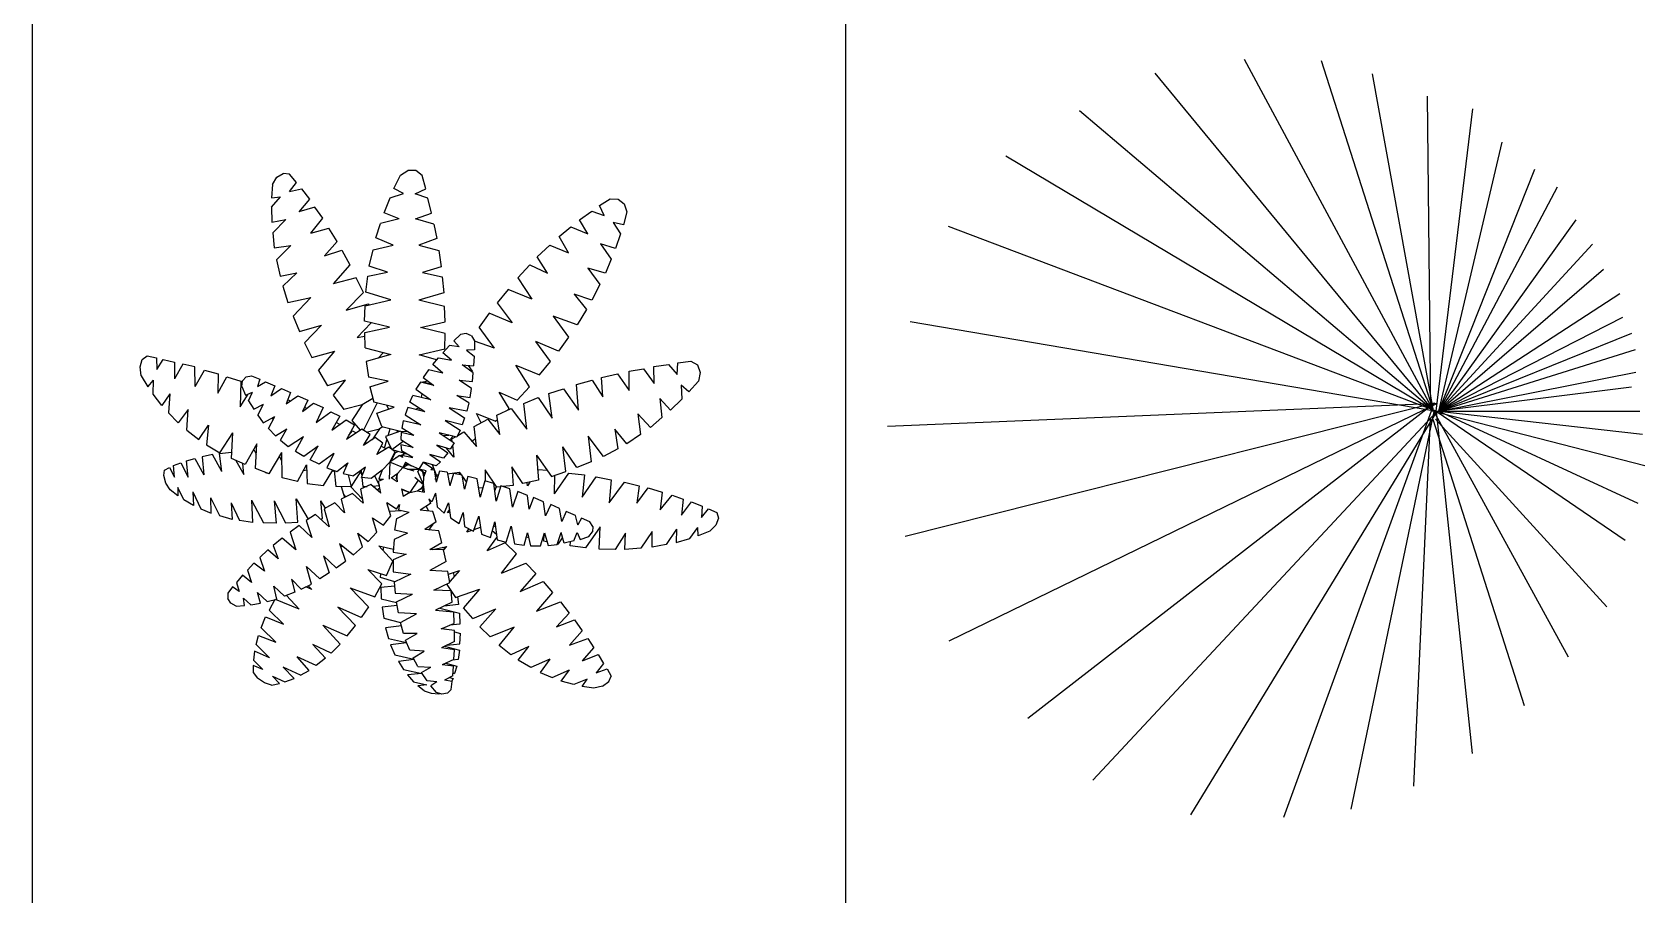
# Model space of a CAD drawing. Header units: inches. Extents: x 7658 to 73799, y 48 to 40262.
# Drawn here: x 28153 to 32200, y 14691 to 16856 of the extents above; entities that cross this region are included whole.
import ezdxf

# ---------------------------------------------------------------- set-up
doc = ezdxf.new("R2010")
doc.units = ezdxf.units.IN
doc.layers.add('www.cad-blocks.net', color=7, linetype='Continuous')

# ---------------------------------------------------------------- blocks, each defined once
blk = doc.blocks.new('A$C516926BB')
for p, q in [((16.7665, 38.5194), (16.7665, 0)), ((18.8071, 38.5194), (18.8071, 0))]:
    blk.add_line(p, q)
blk = doc.blocks.new('A$C6B3F14EE')
for p, q in [((0.3319, 1.2791), (0.3427, 1.2976)), ((0.3427, 1.2976), (0.3587, 1.3073)), ((0.3752, 1.3054), (0.3587, 1.3073)), ((0.3927, 1.2847), (0.3752, 1.3054)), ((0.6371, 1.2696), (0.6531, 1.3025)), ((0.6531, 1.3025), (0.6715, 1.3147)), ((0.692, 1.3144), (0.6715, 1.3147)), ((0.7077, 1.3017), (0.692, 1.3144)), ((0.7169, 1.2689), (0.7077, 1.3017)), ((0.3319, 1.2791), (0.3294, 1.2464)), ((0.3753, 1.2621), (0.3927, 1.2847)), ((0.3753, 1.2621), (0.4048, 1.2686)), ((0.4048, 1.2686), (0.4249, 1.2426)), ((0.6274, 1.2458), (0.6613, 1.2566)), ((0.6613, 1.2566), (0.6371, 1.2696)), ((0.6902, 1.2563), (0.7169, 1.2689)), ((0.7223, 1.2449), (0.6902, 1.2563)), ((0.3294, 1.2464), (0.3525, 1.2481)), ((0.3294, 1.2226), (0.3525, 1.2481)), ((0.3294, 1.2226), (0.3304, 1.1851)), ((0.4249, 1.2426), (0.398, 1.211)), ((0.4387, 1.2222), (0.398, 1.211)), ((0.4584, 1.1946), (0.4387, 1.2222)), ((0.6125, 1.2087), (0.6274, 1.2458)), ((0.7316, 1.2077), (0.7223, 1.2449)), ((1.1525, 1.2264), (1.1797, 1.2437)), ((1.1649, 1.2015), (1.1525, 1.2264)), ((1.1797, 1.2437), (1.1996, 1.2427)), ((1.1996, 1.2427), (1.215, 1.2306)), ((1.215, 1.2306), (1.2213, 1.2107)), ((0.3304, 1.1851), (0.3654, 1.1912)), ((0.3329, 1.1578), (0.3654, 1.1912)), ((0.4284, 1.1574), (0.4584, 1.1946)), ((0.5917, 1.1455), (0.6036, 1.1815)), ((0.6503, 1.1937), (0.6036, 1.1815)), ((0.6503, 1.1937), (0.6125, 1.2087)), ((0.6915, 1.1933), (0.7316, 1.2077)), ((0.7369, 1.1802), (0.6915, 1.1933)), ((0.7028, 1.1968), (0.7028, 1.1971)), ((0.7369, 1.1802), (0.745, 1.144)), ((1.1026, 1.1904), (1.1334, 1.2127)), ((1.1237, 1.1553), (1.1026, 1.1904)), ((1.1334, 1.2127), (1.1649, 1.2015)), ((1.213, 1.1784), (1.1869, 1.1841)), ((1.1869, 1.1841), (1.2055, 1.1554)), ((1.2213, 1.2107), (1.213, 1.1784)), ((0.3329, 1.1578), (0.3367, 1.1207)), ((0.4284, 1.1574), (0.4735, 1.1702)), ((0.4944, 1.1363), (0.463, 1.1002)), ((0.4944, 1.1363), (0.4735, 1.1702)), ((0.6354, 1.1275), (0.5917, 1.1455)), ((0.745, 1.144), (0.6994, 1.1269)), ((1.0517, 1.1492), (1.0812, 1.173)), ((1.075, 1.1079), (1.0517, 1.1492)), ((1.0812, 1.173), (1.1237, 1.1553)), ((1.2055, 1.1554), (1.1932, 1.1188)), ((0.3367, 1.1207), (0.3779, 1.1267)), ((0.3425, 1.0905), (0.3779, 1.1267)), ((0.463, 1.1002), (0.5065, 1.1144)), ((0.5065, 1.1144), (0.5265, 1.0779)), ((0.5752, 1.0746), (0.5845, 1.1152)), ((0.5845, 1.1152), (0.6354, 1.1275)), ((0.6994, 1.1269), (0.7494, 1.1136)), ((0.7494, 1.1136), (0.7559, 1.0729)), ((0.9965, 1.0977), (1.0284, 1.1274)), ((1.0224, 1.0573), (0.9965, 1.0977)), ((1.0284, 1.1274), (1.075, 1.1079)), ((1.1932, 1.1188), (1.1552, 1.1305)), ((1.1552, 1.1305), (1.1826, 1.0924)), ((0.3425, 1.0905), (0.3512, 1.049)), ((0.3512, 1.049), (0.3933, 1.0578)), ((0.3583, 1.0241), (0.3933, 1.0578)), ((0.5265, 1.0779), (0.4843, 1.03)), ((0.5717, 1.0495), (0.6212, 1.0594)), ((0.6212, 1.0594), (0.5752, 1.0746)), ((0.7559, 1.0729), (0.7091, 1.0586)), ((0.7091, 1.0586), (0.7583, 1.0477)), ((0.9781, 1.0782), (0.9478, 1.0455)), ((0.9781, 1.0782), (1.0224, 1.0573)), ((1.1681, 1.0569), (1.1235, 1.0695)), ((1.1235, 1.0695), (1.1538, 1.0281)), ((1.1826, 1.0924), (1.1681, 1.0569)), ((0.3583, 1.0241), (0.371, 0.9833)), ((0.5422, 1.0455), (0.4843, 1.03)), ((0.5603, 1.0084), (0.5422, 1.0455)), ((0.5664, 1.009), (0.5717, 1.0495)), ((0.7583, 1.0477), (0.7625, 1.0072)), ((0.9235, 1.0162), (0.8963, 0.9826)), ((0.9832, 0.9916), (0.9235, 1.0162)), ((0.9478, 1.0455), (0.9832, 0.9916)), ((1.1538, 1.0281), (1.1339, 0.9889)), ((0.371, 0.9833), (0.4281, 0.9958)), ((0.384, 0.9492), (0.4281, 0.9958)), ((0.5174, 0.9643), (0.5603, 1.0084)), ((0.5174, 0.9643), (0.573, 0.98)), ((0.5634, 0.9364), (0.5647, 0.9747)), ((0.5647, 0.9747), (0.6289, 0.99)), ((0.6289, 0.99), (0.5664, 1.009)), ((0.573, 0.98), (0.5742, 0.9769)), ((0.7625, 1.0072), (0.6996, 0.9894)), ((0.7638, 0.9729), (0.6996, 0.9894)), ((0.7655, 0.9346), (0.7638, 0.9729)), ((0.8963, 0.9826), (0.9334, 0.9321)), ((1.1339, 0.9889), (1.0893, 1.0043)), ((1.0893, 1.0043), (1.1202, 0.9656)), ((0.384, 0.9492), (0.3998, 0.9108)), ((0.5449, 0.895), (0.5802, 0.9322)), ((0.6255, 0.9214), (0.5634, 0.9364)), ((0.7036, 0.9206), (0.7655, 0.9346)), ((0.8764, 0.9566), (0.8511, 0.9214)), ((0.9334, 0.9321), (0.8764, 0.9566)), ((1.097, 0.9275), (1.0369, 0.9489)), ((1.0369, 0.9489), (1.075, 0.8961)), ((1.1202, 0.9656), (1.097, 0.9275)), ((0.3998, 0.9108), (0.4554, 0.9265)), ((0.4554, 0.9265), (0.4126, 0.8823)), ((0.5449, 0.895), (0.5641, 0.8987)), ((0.5637, 0.9076), (0.6255, 0.9214)), ((0.5652, 0.8691), (0.5637, 0.9076)), ((0.7656, 0.9055), (0.7036, 0.9206)), ((0.7645, 0.8672), (0.7656, 0.9055)), ((0.7873, 0.8867), (0.8037, 0.9027)), ((0.8182, 0.9052), (0.8037, 0.9027)), ((0.8314, 0.8997), (0.8182, 0.9052)), ((0.8314, 0.8997), (0.8393, 0.8873)), ((0.8892, 0.8686), (0.8511, 0.9214)), ((1.075, 0.8961), (1.0497, 0.8609)), ((0.4126, 0.8823), (0.4307, 0.8453)), ((0.4307, 0.8453), (0.4887, 0.8607)), ((0.4476, 0.8123), (0.4887, 0.8607)), ((0.5652, 0.8691), (0.6296, 0.8529)), ((0.6296, 0.8529), (0.5674, 0.8353)), ((0.5972, 0.8435), (0.6111, 0.8574)), ((0.7004, 0.8521), (0.7645, 0.8672)), ((0.7442, 0.839), (0.7004, 0.8521)), ((0.7597, 0.8573), (0.7764, 0.875)), ((0.7816, 0.8381), (0.7597, 0.8573)), ((0.8005, 0.8719), (0.7764, 0.875)), ((0.8005, 0.8719), (0.7873, 0.8867)), ((0.839, 0.8643), (0.8194, 0.8638)), ((0.8194, 0.8638), (0.8383, 0.8483)), ((0.8393, 0.8873), (0.839, 0.8643)), ((0.8892, 0.8686), (0.8393, 0.8858)), ((1.0497, 0.8609), (0.9928, 0.8853)), ((1.03, 0.8348), (0.9928, 0.8853)), ((0.0054, 0.84), (0.0176, 0.8494)), ((0.0176, 0.8494), (0.0407, 0.8447)), ((0.0407, 0.8447), (0.0416, 0.815)), ((0.0416, 0.815), (0.0582, 0.8401)), ((0.0582, 0.8401), (0.0864, 0.8337)), ((0.0864, 0.8337), (0.0859, 0.7914)), ((0.1074, 0.8282), (0.0859, 0.7914)), ((0.1369, 0.8215), (0.1074, 0.8282)), ((0.1378, 0.7728), (0.1369, 0.8215)), ((0.1378, 0.7728), (0.1614, 0.8138)), ((0.1614, 0.8138), (0.1959, 0.8043)), ((0.4476, 0.8123), (0.4702, 0.7744)), ((0.5674, 0.8353), (0.5731, 0.7959)), ((0.7239, 0.8139), (0.7102, 0.7952)), ((0.7595, 0.8062), (0.7239, 0.8139)), ((0.7344, 0.828), (0.7487, 0.8444)), ((0.7595, 0.8062), (0.7344, 0.828)), ((0.7487, 0.8444), (0.7816, 0.8381)), ((0.8084, 0.8265), (0.8371, 0.8239)), ((0.8357, 0.807), (0.8084, 0.8265)), ((0.8107, 0.8263), (0.8101, 0.8251)), ((0.8345, 0.8113), (0.8238, 0.8248)), ((0.8256, 0.814), (0.8345, 0.8113)), ((0.8319, 0.8145), (0.8306, 0.8124)), ((0.8383, 0.8483), (0.8371, 0.8239)), ((0.9776, 0.7715), (0.9429, 0.826)), ((0.9429, 0.826), (1.0026, 0.8013)), ((1.0026, 0.8013), (1.03, 0.8348)), ((1.2272, 0.7623), (1.2274, 0.811)), ((1.2274, 0.811), (1.2632, 0.8171)), ((1.2632, 0.8171), (1.2903, 0.7798)), ((1.2896, 0.8224), (1.3264, 0.828)), ((1.2903, 0.7798), (1.2896, 0.8224)), ((1.3264, 0.828), (1.3476, 0.8026)), ((1.3476, 0.8026), (1.3496, 0.8322)), ((1.3496, 0.8322), (1.3818, 0.8364)), ((1.3818, 0.8364), (1.3986, 0.8266)), ((1.3986, 0.8266), (1.4055, 0.8079)), ((0.0027, 0.7993), (0.0193, 0.7717)), ((0.0193, 0.7717), (0.0337, 0.7887)), ((0.0324, 0.7532), (0.0337, 0.7887)), ((0.1959, 0.8043), (0.1952, 0.7558)), ((0.1952, 0.7558), (0.2173, 0.797)), ((0.2173, 0.797), (0.2527, 0.7854)), ((0.2527, 0.7854), (0.2515, 0.7211)), ((0.2551, 0.7721), (0.2569, 0.7863)), ((0.2551, 0.7721), (0.2645, 0.7509)), ((0.2569, 0.7863), (0.266, 0.7965)), ((0.266, 0.7965), (0.2795, 0.7991)), ((0.2795, 0.7991), (0.3003, 0.7907)), ((0.3003, 0.7907), (0.2947, 0.7722)), ((0.2947, 0.7722), (0.3149, 0.7838)), ((0.3149, 0.7838), (0.3384, 0.7743)), ((0.3384, 0.7743), (0.3282, 0.7486)), ((0.5143, 0.788), (0.4702, 0.7744)), ((0.5143, 0.788), (0.4846, 0.751)), ((0.6226, 0.7854), (0.5731, 0.7959)), ((0.5769, 0.7717), (0.6226, 0.7854)), ((0.5769, 0.7717), (0.5866, 0.7331)), ((0.7033, 0.7837), (0.6923, 0.7655)), ((0.7375, 0.7748), (0.7033, 0.7837)), ((0.7066, 0.7826), (0.7107, 0.7845)), ((0.7102, 0.7952), (0.7375, 0.7748)), ((0.7107, 0.7845), (0.7103, 0.7816)), ((0.7107, 0.7845), (0.7218, 0.7865)), ((0.7107, 0.7845), (0.7343, 0.7771)), ((0.8313, 0.7676), (0.801, 0.788)), ((0.801, 0.788), (0.8341, 0.785)), ((0.8341, 0.785), (0.8357, 0.807)), ((0.946, 0.7379), (0.9776, 0.7715)), ((1.0951, 0.7774), (1.1342, 0.7883)), ((1.0998, 0.713), (1.0951, 0.7774)), ((1.1342, 0.7883), (1.161, 0.7465)), ((1.1583, 0.7951), (1.1981, 0.8041)), ((1.161, 0.7465), (1.1583, 0.7951)), ((1.1981, 0.8041), (1.2272, 0.7623)), ((1.3773, 0.7587), (1.3576, 0.7759)), ((1.3576, 0.7759), (1.3594, 0.7407)), ((1.401, 0.7861), (1.3773, 0.7587)), ((1.4055, 0.8079), (1.401, 0.7861)), ((0.0541, 0.7248), (0.0324, 0.7532)), ((0.0747, 0.7538), (0.0541, 0.7248)), ((0.0747, 0.7538), (0.0715, 0.7061)), ((0.2515, 0.7211), (0.2708, 0.7532)), ((0.2645, 0.7509), (0.2818, 0.7578)), ((0.2724, 0.7367), (0.2818, 0.7578)), ((0.2724, 0.7367), (0.2851, 0.7151)), ((0.3282, 0.7486), (0.3551, 0.767)), ((0.3551, 0.767), (0.3778, 0.7575)), ((0.3778, 0.7575), (0.3667, 0.7286)), ((0.3667, 0.7286), (0.396, 0.7491)), ((0.3774, 0.7358), (0.3707, 0.7389)), ((0.396, 0.7491), (0.4209, 0.7383)), ((0.4209, 0.7383), (0.4077, 0.7098)), ((0.4077, 0.7098), (0.4355, 0.7307)), ((0.4355, 0.7307), (0.4594, 0.7195)), ((0.4846, 0.751), (0.511, 0.7144)), ((0.5842, 0.7424), (0.5575, 0.7264)), ((0.561, 0.6622), (0.5952, 0.7309)), ((0.6378, 0.7208), (0.5866, 0.7331)), ((0.6768, 0.7327), (0.6846, 0.7497)), ((0.7144, 0.7085), (0.6768, 0.7327)), ((0.7293, 0.7388), (0.6846, 0.7497)), ((0.6923, 0.7655), (0.7293, 0.7388)), ((0.7066, 0.7551), (0.705, 0.7445)), ((0.8248, 0.7311), (0.7946, 0.7502)), ((0.7946, 0.7502), (0.828, 0.7446)), ((0.8248, 0.7311), (0.8198, 0.7105)), ((0.828, 0.7446), (0.8313, 0.7676)), ((0.9263, 0.7171), (0.9013, 0.7583)), ((0.9013, 0.7583), (0.946, 0.7379)), ((0.9631, 0.7301), (0.9987, 0.7446)), ((0.9704, 0.6655), (0.9631, 0.7301)), ((0.9987, 0.7446), (1.0339, 0.6927)), ((1.0259, 0.7548), (1.0624, 0.7667)), ((1.0339, 0.6927), (1.0259, 0.7548)), ((1.0624, 0.7667), (1.0998, 0.713)), ((1.331, 0.7126), (1.3046, 0.7419)), ((1.3046, 0.7419), (1.3095, 0.6943)), ((1.3594, 0.7407), (1.331, 0.7126)), ((0.0954, 0.6812), (0.0715, 0.7061)), ((0.1204, 0.7144), (0.0954, 0.6812)), ((0.1169, 0.6628), (0.1204, 0.7144)), ((0.2851, 0.7151), (0.3097, 0.7281)), ((0.2953, 0.7006), (0.3097, 0.7281)), ((0.2953, 0.7006), (0.3092, 0.6814)), ((0.3092, 0.6814), (0.3381, 0.6969)), ((0.3222, 0.667), (0.3381, 0.6969)), ((0.3346, 0.69), (0.3298, 0.6922)), ((0.4183, 0.7176), (0.4128, 0.7205)), ((0.4594, 0.7195), (0.4416, 0.6822)), ((0.4416, 0.6822), (0.479, 0.7091)), ((0.479, 0.7091), (0.5011, 0.6978)), ((0.5011, 0.6978), (0.4815, 0.6624)), ((0.4815, 0.6624), (0.5173, 0.6889)), ((0.5575, 0.7264), (0.511, 0.7144)), ((0.5173, 0.6889), (0.5381, 0.6764)), ((0.5575, 0.7264), (0.5311, 0.6874)), ((0.5943, 0.7051), (0.6378, 0.7208)), ((0.6065, 0.6717), (0.5943, 0.7051)), ((0.6195, 0.7249), (0.6231, 0.7154)), ((0.6716, 0.7193), (0.6655, 0.7014)), ((0.6655, 0.7014), (0.7045, 0.6762)), ((0.7144, 0.7085), (0.6716, 0.7193)), ((0.6987, 0.7184), (0.6907, 0.7144)), ((0.7007, 0.7118), (0.7012, 0.7168)), ((0.8198, 0.7105), (0.7754, 0.719)), ((0.7754, 0.719), (0.8144, 0.6938)), ((0.8144, 0.6938), (0.8083, 0.6759)), ((0.8382, 0.672), (0.8729, 0.6904)), ((0.8559, 0.6812), (0.8445, 0.7043)), ((0.8445, 0.7043), (0.8918, 0.6854)), ((0.8729, 0.6904), (0.9029, 0.6519)), ((0.8918, 0.6854), (0.8969, 0.6898)), ((0.8952, 0.7006), (0.9315, 0.7175)), ((0.9029, 0.6519), (0.8952, 0.7006)), ((0.9219, 0.7129), (0.9263, 0.7171)), ((0.9315, 0.7175), (0.9704, 0.6655)), ((1.2806, 0.6699), (1.2495, 0.7037)), ((1.2495, 0.7037), (1.2554, 0.6522)), ((1.3095, 0.6943), (1.2806, 0.6699)), ((0.1169, 0.6628), (0.1471, 0.639)), ((0.1471, 0.639), (0.1713, 0.6754)), ((0.1713, 0.6754), (0.1667, 0.6262)), ((0.1997, 0.6062), (0.2323, 0.6562)), ((0.2292, 0.5918), (0.2323, 0.6562)), ((0.3222, 0.667), (0.3401, 0.6483)), ((0.3401, 0.6483), (0.3684, 0.666)), ((0.352, 0.6379), (0.3684, 0.666)), ((0.444, 0.6869), (0.4437, 0.6836)), ((0.5013, 0.677), (0.4922, 0.6817)), ((0.5381, 0.6764), (0.5181, 0.6394)), ((0.5565, 0.6654), (0.5181, 0.6394)), ((0.5242, 0.6505), (0.5329, 0.6615)), ((0.5311, 0.6874), (0.5523, 0.6624)), ((0.5329, 0.6615), (0.5426, 0.6559)), ((0.5771, 0.6518), (0.5565, 0.6654)), ((0.5608, 0.6243), (0.5771, 0.6518)), ((0.5674, 0.658), (0.6008, 0.6659)), ((0.6008, 0.6659), (0.5826, 0.6388)), ((0.6092, 0.6709), (0.6008, 0.6659)), ((0.6065, 0.6717), (0.6534, 0.66)), ((0.6534, 0.66), (0.6157, 0.6472)), ((0.6227, 0.6495), (0.6278, 0.6663)), ((0.6442, 0.6623), (0.6463, 0.6575)), ((0.6534, 0.66), (0.6697, 0.6597)), ((0.655, 0.6567), (0.6541, 0.639)), ((0.6873, 0.6495), (0.655, 0.6567)), ((0.6605, 0.686), (0.6568, 0.6675)), ((0.6873, 0.6495), (0.6568, 0.6675)), ((0.7045, 0.6762), (0.6605, 0.686)), ((0.6835, 0.6517), (0.6821, 0.6506)), ((0.697, 0.6809), (0.6966, 0.6778)), ((0.7952, 0.6455), (0.7505, 0.6564)), ((0.7505, 0.6564), (0.7882, 0.6309)), ((0.7604, 0.6495), (0.7744, 0.6503)), ((0.7653, 0.6868), (0.8031, 0.6625)), ((0.8083, 0.6759), (0.7653, 0.6868)), ((0.7856, 0.6477), (0.7769, 0.6382)), ((0.8031, 0.6625), (0.7952, 0.6455)), ((0.7971, 0.6492), (0.8124, 0.6586)), ((0.8124, 0.6586), (0.844, 0.6218)), ((0.844, 0.6218), (0.8382, 0.672)), ((1.1632, 0.5971), (1.1244, 0.6479)), ((1.1244, 0.6479), (1.1319, 0.5832)), ((1.2212, 0.6286), (1.1917, 0.6656)), ((1.1917, 0.6656), (1.1991, 0.6161)), ((1.2554, 0.6522), (1.2212, 0.6286)), ((0.1667, 0.6262), (0.1997, 0.6062)), ((0.1994, 0.6039), (0.229, 0.6079)), ((0.229, 0.6079), (0.23, 0.6062)), ((0.2931, 0.6282), (0.2633, 0.5768)), ((0.2868, 0.6114), (0.2833, 0.611)), ((0.2917, 0.6021), (0.2868, 0.6114)), ((0.2894, 0.5662), (0.2931, 0.6282)), ((0.352, 0.6379), (0.3718, 0.6219)), ((0.3718, 0.6219), (0.4099, 0.6469)), ((0.3901, 0.6101), (0.4099, 0.6469)), ((0.3901, 0.6101), (0.4107, 0.5974)), ((0.4107, 0.5974), (0.4465, 0.6238)), ((0.427, 0.5884), (0.4465, 0.6238)), ((0.4461, 0.6231), (0.4463, 0.6233)), ((0.59, 0.644), (0.5608, 0.6243)), ((0.566, 0.6328), (0.566, 0.6276)), ((0.6094, 0.63), (0.59, 0.644)), ((0.594, 0.6018), (0.6094, 0.63)), ((0.6239, 0.6205), (0.594, 0.6018)), ((0.6168, 0.6158), (0.6053, 0.6223)), ((0.6132, 0.6176), (0.6195, 0.6388)), ((0.6157, 0.6472), (0.6306, 0.6152)), ((0.6399, 0.608), (0.6239, 0.6205)), ((0.6263, 0.5825), (0.6399, 0.608)), ((0.6315, 0.6144), (0.6603, 0.6349)), ((0.6651, 0.604), (0.6322, 0.6138)), ((0.6405, 0.6058), (0.6467, 0.6094)), ((0.6851, 0.6197), (0.6539, 0.6264)), ((0.6539, 0.6264), (0.6557, 0.611)), ((0.6541, 0.639), (0.6851, 0.6197)), ((0.6842, 0.5939), (0.6557, 0.611)), ((0.7785, 0.6152), (0.7447, 0.6248)), ((0.7447, 0.6248), (0.7726, 0.6058)), ((0.7518, 0.6227), (0.7497, 0.6213)), ((0.7875, 0.5954), (0.7693, 0.6177)), ((0.7882, 0.6309), (0.7785, 0.6152)), ((0.7827, 0.6408), (0.7919, 0.6463)), ((0.7835, 0.6339), (0.7827, 0.6408)), ((0.7844, 0.6248), (0.7875, 0.5954)), ((0.7916, 0.6461), (0.7918, 0.6461)), ((0.8327, 0.6347), (0.8328, 0.6349)), ((0.8328, 0.6349), (0.8417, 0.6418)), ((1.0962, 0.5687), (1.0609, 0.6208)), ((1.0688, 0.5587), (1.0609, 0.6208)), ((1.1991, 0.6161), (1.1632, 0.5971)), ((0.0608, 0.5624), (0.0735, 0.5695)), ((0.0735, 0.5695), (0.0866, 0.5449)), ((0.0841, 0.5737), (0.1021, 0.5811)), ((0.0866, 0.5449), (0.0841, 0.5737)), ((0.1021, 0.5811), (0.1209, 0.5446)), ((0.1165, 0.5855), (0.1369, 0.592)), ((0.1209, 0.5446), (0.1165, 0.5855)), ((0.1369, 0.592), (0.1602, 0.5508)), ((0.182, 0.6017), (0.1556, 0.596)), ((0.1556, 0.596), (0.1602, 0.5508)), ((0.2048, 0.5594), (0.182, 0.6017)), ((0.2048, 0.5594), (0.1994, 0.6039)), ((0.2633, 0.5768), (0.2292, 0.5918)), ((0.2405, 0.5866), (0.2599, 0.5513)), ((0.2599, 0.5513), (0.2578, 0.5789)), ((0.3242, 0.5533), (0.3557, 0.6064)), ((0.3557, 0.586), (0.3502, 0.5969)), ((0.3561, 0.5432), (0.3557, 0.6064)), ((0.3947, 0.5339), (0.4178, 0.5758)), ((0.4178, 0.5758), (0.4194, 0.529)), ((0.449, 0.5772), (0.427, 0.5884)), ((0.4865, 0.6043), (0.449, 0.5772)), ((0.4865, 0.6043), (0.4689, 0.5679)), ((0.4689, 0.5679), (0.4936, 0.559)), ((0.4936, 0.559), (0.5216, 0.5808)), ((0.5216, 0.5808), (0.5092, 0.5541)), ((0.5173, 0.571), (0.5159, 0.576)), ((0.5654, 0.5701), (0.5356, 0.548)), ((0.5552, 0.5441), (0.5654, 0.5701)), ((0.6263, 0.5825), (0.6078, 0.562)), ((0.6263, 0.5825), (0.6254, 0.5401)), ((0.652, 0.5993), (0.6263, 0.5825)), ((0.6595, 0.5689), (0.6263, 0.5825)), ((0.628, 0.5854), (0.628, 0.5835)), ((0.6299, 0.5847), (0.6405, 0.6058)), ((0.6405, 0.6058), (0.6387, 0.6055)), ((0.6469, 0.5958), (0.6411, 0.5934)), ((0.6411, 0.5934), (0.6417, 0.5925)), ((0.6444, 0.5942), (0.6489, 0.599)), ((0.6466, 0.5545), (0.6595, 0.5689)), ((0.6489, 0.599), (0.6503, 0.598)), ((0.6589, 0.5939), (0.652, 0.5993)), ((0.653, 0.5985), (0.6651, 0.604)), ((0.6572, 0.6003), (0.6589, 0.5939)), ((0.6572, 0.6003), (0.6842, 0.5939)), ((0.6659, 0.5826), (0.6595, 0.5689)), ((0.6595, 0.5689), (0.6742, 0.5775)), ((0.6595, 0.5689), (0.6868, 0.5608)), ((0.6618, 0.5702), (0.6602, 0.5704)), ((0.6618, 0.6023), (0.6619, 0.6047)), ((0.6652, 0.5737), (0.662, 0.5701)), ((0.6814, 0.5731), (0.6637, 0.5772)), ((0.6637, 0.5772), (0.6658, 0.5725)), ((0.6651, 0.604), (0.6674, 0.6038)), ((0.6659, 0.5826), (0.6814, 0.5731)), ((0.6677, 0.5761), (0.6708, 0.5795)), ((0.7001, 0.5651), (0.6814, 0.5731)), ((0.7001, 0.5651), (0.7109, 0.5825)), ((0.7426, 0.5736), (0.7109, 0.5825)), ((0.7109, 0.5825), (0.7346, 0.5669)), ((0.7616, 0.5926), (0.7268, 0.6018)), ((0.7268, 0.6018), (0.7536, 0.5835)), ((0.7346, 0.5669), (0.7295, 0.5634)), ((0.7315, 0.6003), (0.7318, 0.5983)), ((0.7328, 0.5762), (0.7427, 0.5504)), ((0.7536, 0.5835), (0.7426, 0.5736)), ((0.7726, 0.6058), (0.7616, 0.5926)), ((0.7854, 0.5978), (0.7871, 0.599)), ((0.9602, 0.5287), (0.9333, 0.5709)), ((0.9333, 0.5709), (0.9359, 0.5241)), ((0.9334, 0.568), (0.9351, 0.5681)), ((0.9951, 0.6004), (1.0323, 0.5468)), ((0.9951, 0.6004), (0.9995, 0.537)), ((1.1319, 0.5832), (1.0962, 0.5687)), ((0.0593, 0.5487), (0.0608, 0.5624)), ((0.0648, 0.5301), (0.0593, 0.5487)), ((0.0755, 0.5132), (0.0648, 0.5301)), ((0.3242, 0.5533), (0.2894, 0.5662)), ((0.3154, 0.5563), (0.3151, 0.5565)), ((0.3151, 0.5565), (0.3154, 0.556)), ((0.3154, 0.556), (0.3154, 0.5563)), ((0.3154, 0.556), (0.3172, 0.5557)), ((0.3947, 0.5339), (0.3561, 0.5432)), ((0.4183, 0.5626), (0.4099, 0.5611)), ((0.4194, 0.529), (0.4603, 0.5241)), ((0.4603, 0.5241), (0.4839, 0.5624)), ((0.4871, 0.5595), (0.4822, 0.5599)), ((0.4869, 0.5612), (0.4915, 0.5211)), ((0.5092, 0.5541), (0.5356, 0.548)), ((0.5222, 0.5508), (0.5299, 0.5209)), ((0.5299, 0.5209), (0.5546, 0.5599)), ((0.552, 0.5557), (0.5553, 0.5555)), ((0.5546, 0.5599), (0.5555, 0.5625)), ((0.5546, 0.5599), (0.5562, 0.5464)), ((0.5802, 0.5415), (0.5552, 0.5441)), ((0.5565, 0.5438), (0.5592, 0.5211)), ((0.6078, 0.562), (0.5802, 0.5415)), ((0.6004, 0.5238), (0.589, 0.5479)), ((0.5985, 0.535), (0.6105, 0.5399)), ((0.604, 0.5047), (0.5985, 0.535)), ((0.6078, 0.562), (0.5988, 0.5401)), ((0.5988, 0.5401), (0.6105, 0.5399)), ((0.6304, 0.5434), (0.6466, 0.5545)), ((0.6451, 0.5327), (0.6304, 0.5434)), ((0.6424, 0.5403), (0.6466, 0.5545)), ((0.6424, 0.5403), (0.6445, 0.5405)), ((0.6436, 0.5523), (0.6451, 0.5327)), ((0.6714, 0.5653), (0.7001, 0.5651)), ((0.6978, 0.5376), (0.677, 0.5065)), ((0.6893, 0.5447), (0.7111, 0.5265)), ((0.7001, 0.5651), (0.6968, 0.5591)), ((0.7111, 0.5265), (0.6968, 0.5591)), ((0.7177, 0.5604), (0.7001, 0.5651)), ((0.7001, 0.5651), (0.7156, 0.5547)), ((0.7111, 0.5265), (0.7043, 0.5136)), ((0.7123, 0.5459), (0.7088, 0.5628)), ((0.7155, 0.5545), (0.711, 0.5525)), ((0.7111, 0.5265), (0.7123, 0.5459)), ((0.7141, 0.507), (0.7111, 0.5265)), ((0.712, 0.5473), (0.7129, 0.5474)), ((0.7123, 0.5459), (0.7177, 0.5604)), ((0.7156, 0.5547), (0.7155, 0.5545)), ((0.7376, 0.5626), (0.7295, 0.5634)), ((0.7376, 0.5626), (0.7428, 0.5322)), ((0.7427, 0.5504), (0.7394, 0.5521)), ((0.7398, 0.5501), (0.7427, 0.5504)), ((0.7415, 0.539), (0.7427, 0.5504)), ((0.7424, 0.5345), (0.743, 0.5342)), ((0.7427, 0.5504), (0.7486, 0.5511)), ((0.7427, 0.5504), (0.7467, 0.545)), ((0.7512, 0.56), (0.7428, 0.5322)), ((0.7703, 0.5573), (0.7512, 0.56)), ((0.7703, 0.5573), (0.7772, 0.5229)), ((0.771, 0.5535), (0.8019, 0.5575)), ((0.7862, 0.5538), (0.7772, 0.5229)), ((0.8086, 0.5498), (0.7862, 0.5538)), ((0.807, 0.5499), (0.8019, 0.5575)), ((0.8019, 0.5507), (0.8019, 0.5575)), ((0.8143, 0.515), (0.8086, 0.5498)), ((0.819, 0.5327), (0.8091, 0.547)), ((0.8224, 0.5461), (0.8143, 0.515)), ((0.8456, 0.5407), (0.8224, 0.5461)), ((0.8532, 0.4948), (0.8456, 0.5407)), ((0.8654, 0.5352), (0.8532, 0.4948)), ((0.8881, 0.5289), (0.8654, 0.5352)), ((0.866, 0.563), (0.8659, 0.535)), ((0.8955, 0.5201), (0.866, 0.563)), ((0.8938, 0.4845), (0.8881, 0.5289)), ((0.9995, 0.537), (0.9602, 0.5287)), ((0.9718, 0.5234), (0.9717, 0.5309)), ((0.9777, 0.5321), (0.9718, 0.5234)), ((0.9978, 0.5626), (0.9983, 0.5636)), ((1.022, 0.5613), (0.9983, 0.5636)), ((1.0323, 0.5468), (1.0688, 0.5587)), ((1.0397, 0.5029), (1.0763, 0.5551)), ((1.0397, 0.5029), (1.0409, 0.5495)), ((1.0763, 0.5551), (1.1152, 0.5504)), ((1.1152, 0.5504), (1.1097, 0.4948)), ((1.1097, 0.4948), (1.1443, 0.5457)), ((1.1443, 0.5457), (1.1823, 0.5383)), ((1.1823, 0.5383), (1.1775, 0.4808)), ((1.1775, 0.4808), (1.2153, 0.5319)), ((1.2153, 0.5319), (1.2527, 0.5229)), ((0.095, 0.4977), (0.0755, 0.5132)), ((0.1097, 0.4883), (0.0944, 0.519)), ((0.0944, 0.519), (0.095, 0.4977)), ((0.1343, 0.4739), (0.1097, 0.4883)), ((0.1321, 0.5077), (0.1343, 0.4739)), ((0.1321, 0.5077), (0.1525, 0.4652)), ((0.2, 0.4474), (0.1773, 0.4932)), ((0.1783, 0.4541), (0.1773, 0.4932)), ((0.2792, 0.4874), (0.2818, 0.4311)), ((0.2792, 0.4874), (0.3094, 0.43)), ((0.3918, 0.4903), (0.4218, 0.4392)), ((0.3961, 0.4319), (0.3918, 0.4903)), ((0.5299, 0.5209), (0.4915, 0.5211)), ((0.5327, 0.5038), (0.5049, 0.4896)), ((0.5049, 0.4896), (0.5132, 0.4557)), ((0.5113, 0.5014), (0.5054, 0.5208)), ((0.5159, 0.4951), (0.5113, 0.5014)), ((0.5113, 0.5014), (0.5117, 0.4929)), ((0.5576, 0.4901), (0.5292, 0.5207)), ((0.5594, 0.4799), (0.5327, 0.5038)), ((0.5791, 0.5261), (0.5532, 0.5146)), ((0.5532, 0.5146), (0.5594, 0.4799)), ((0.5592, 0.5211), (0.5695, 0.5217)), ((0.604, 0.5047), (0.5791, 0.5261)), ((0.583, 0.5225), (0.6004, 0.5238)), ((0.6018, 0.5172), (0.5951, 0.512)), ((0.6007, 0.5224), (0.5995, 0.5237)), ((0.6004, 0.5238), (0.6005, 0.5237)), ((0.6558, 0.5158), (0.6732, 0.5076)), ((0.6558, 0.5158), (0.66, 0.4964)), ((0.6561, 0.5141), (0.6579, 0.5148)), ((0.6597, 0.5138), (0.6595, 0.5133)), ((0.6595, 0.5133), (0.677, 0.5065)), ((0.677, 0.5065), (0.66, 0.4964)), ((0.6732, 0.5076), (0.6735, 0.5077)), ((0.677, 0.5065), (0.6965, 0.5105)), ((0.6965, 0.5105), (0.7117, 0.5221)), ((0.6965, 0.5105), (0.7141, 0.507)), ((0.6981, 0.51), (0.6975, 0.5112)), ((0.7043, 0.5136), (0.7028, 0.5152)), ((0.7092, 0.508), (0.7107, 0.5214)), ((0.7322, 0.4826), (0.7247, 0.4908)), ((0.7247, 0.4908), (0.7289, 0.4788)), ((0.7411, 0.5046), (0.7322, 0.4826)), ((0.7411, 0.5046), (0.7453, 0.4703)), ((0.8601, 0.5176), (0.8495, 0.5177)), ((0.8904, 0.5101), (0.8946, 0.5212)), ((0.9053, 0.5234), (0.8938, 0.4845)), ((0.9045, 0.5208), (0.8955, 0.5201)), ((0.9278, 0.5156), (0.9053, 0.5234)), ((0.9359, 0.5241), (0.9106, 0.5213)), ((0.9344, 0.4697), (0.9278, 0.5156)), ((0.9483, 0.5085), (0.9344, 0.4697)), ((0.9726, 0.4992), (0.9483, 0.5085)), ((0.9766, 0.4644), (0.9726, 0.4992)), ((0.9876, 0.4937), (0.9766, 0.4644)), ((1.0123, 0.4832), (0.9876, 0.4937)), ((1.2527, 0.5229), (1.2467, 0.4794)), ((1.2467, 0.4794), (1.2753, 0.5179)), ((1.2753, 0.5179), (1.31, 0.5072)), ((1.31, 0.5072), (1.3052, 0.463)), ((1.3052, 0.463), (1.3349, 0.5)), ((1.3349, 0.5), (1.3632, 0.4899)), ((1.3632, 0.4899), (1.3591, 0.4497)), ((0.1525, 0.4652), (0.1783, 0.4541)), ((0.2308, 0.4387), (0.2, 0.4474)), ((0.2286, 0.4803), (0.2308, 0.4387)), ((0.2286, 0.4803), (0.2498, 0.4357)), ((0.3365, 0.4856), (0.3413, 0.4294)), ((0.3365, 0.4856), (0.365, 0.4299)), ((0.4405, 0.4512), (0.4167, 0.4359)), ((0.4742, 0.4201), (0.4405, 0.4512)), ((0.458, 0.4407), (0.4536, 0.4856)), ((0.4654, 0.4669), (0.4536, 0.4856)), ((0.4883, 0.4802), (0.4621, 0.4652)), ((0.4621, 0.4652), (0.4742, 0.4201)), ((0.5132, 0.4557), (0.4883, 0.4802)), ((0.6106, 0.4244), (0.6291, 0.4476)), ((0.6291, 0.4476), (0.6195, 0.4807)), ((0.6431, 0.4649), (0.6195, 0.4807)), ((0.6256, 0.4593), (0.6544, 0.4613)), ((0.6431, 0.4649), (0.651, 0.476)), ((0.6442, 0.4409), (0.6749, 0.4566)), ((0.651, 0.476), (0.6481, 0.463)), ((0.6481, 0.463), (0.6749, 0.4566)), ((0.7289, 0.4788), (0.7028, 0.4621)), ((0.7349, 0.4587), (0.7028, 0.4621)), ((0.7246, 0.4596), (0.7183, 0.4718)), ((0.7434, 0.4324), (0.7349, 0.4587)), ((0.7453, 0.4703), (0.7633, 0.4544)), ((0.7633, 0.4544), (0.7741, 0.48)), ((0.7716, 0.4553), (0.7764, 0.4628)), ((0.7771, 0.4572), (0.7716, 0.4553)), ((0.7741, 0.48), (0.7789, 0.443)), ((0.8004, 0.4283), (0.8105, 0.4561)), ((0.8105, 0.4561), (0.814, 0.4207)), ((0.8368, 0.4093), (0.8501, 0.4473)), ((0.8495, 0.4454), (0.8502, 0.446)), ((0.8501, 0.4473), (0.8564, 0.4014)), ((1.0178, 0.4477), (1.0123, 0.4832)), ((1.0307, 0.476), (1.0178, 0.4477)), ((1.0529, 0.4659), (1.0307, 0.476)), ((1.0586, 0.4336), (1.0529, 0.4659)), ((1.0696, 0.4588), (1.0586, 0.4336)), ((1.0928, 0.4482), (1.0696, 0.4588)), ((1.0985, 0.4255), (1.0928, 0.4482)), ((1.3591, 0.4497), (1.3839, 0.4827)), ((1.3839, 0.4827), (1.4104, 0.4719)), ((1.4104, 0.4719), (1.4088, 0.4434)), ((1.4088, 0.4434), (1.4267, 0.4654)), ((1.4267, 0.4654), (1.4476, 0.456)), ((1.4476, 0.456), (1.4516, 0.4416)), ((0.2818, 0.4311), (0.2498, 0.4357)), ((0.3413, 0.4294), (0.3094, 0.43)), ((0.365, 0.4299), (0.3961, 0.4319)), ((0.399, 0.4236), (0.3764, 0.4068)), ((0.3764, 0.4068), (0.3908, 0.3624)), ((0.4311, 0.3933), (0.399, 0.4236)), ((0.4167, 0.4359), (0.4311, 0.3933)), ((0.4529, 0.4396), (0.458, 0.4407)), ((0.5726, 0.3833), (0.5944, 0.4067)), ((0.5944, 0.4067), (0.5832, 0.4424)), ((0.5832, 0.4424), (0.6106, 0.4244)), ((0.6395, 0.4121), (0.6442, 0.4409)), ((0.6707, 0.4045), (0.6395, 0.4121)), ((0.7434, 0.4324), (0.7142, 0.4131)), ((0.7494, 0.4102), (0.7142, 0.4131)), ((0.7349, 0.4266), (0.7234, 0.4121)), ((0.7575, 0.3807), (0.7494, 0.4102)), ((0.7789, 0.443), (0.8004, 0.4283)), ((0.814, 0.4207), (0.8368, 0.4093)), ((0.8199, 0.4065), (0.8253, 0.4149)), ((0.8326, 0.4112), (0.8199, 0.4065)), ((0.8383, 0.4135), (0.8539, 0.4194)), ((0.879, 0.3933), (0.8903, 0.4323)), ((0.8945, 0.4005), (0.8839, 0.41)), ((0.8921, 0.42), (0.8874, 0.4217)), ((0.8903, 0.4323), (0.8962, 0.3879)), ((0.9189, 0.3819), (0.9311, 0.4219)), ((0.9311, 0.4219), (0.9395, 0.3772)), ((0.964, 0.3739), (0.9725, 0.4054)), ((0.9725, 0.4054), (0.9795, 0.3724)), ((1.0049, 0.3725), (1.0148, 0.4047)), ((1.0148, 0.4047), (1.0238, 0.3733)), ((1.0469, 0.3762), (1.0566, 0.4059)), ((1.0643, 0.3788), (1.0566, 0.4059)), ((1.0885, 0.3846), (1.0972, 0.4061)), ((1.0972, 0.4061), (1.1043, 0.3886)), ((1.0983, 0.4263), (1.0992, 0.4264)), ((1.1078, 0.4421), (1.0985, 0.4255)), ((1.1287, 0.4329), (1.1078, 0.4421)), ((1.1545, 0.4203), (1.1178, 0.3678)), ((1.1261, 0.3962), (1.1351, 0.4074)), ((1.136, 0.4212), (1.1287, 0.4329)), ((1.136, 0.4212), (1.1351, 0.4074)), ((1.1521, 0.3644), (1.1545, 0.4203)), ((1.2847, 0.4084), (1.2566, 0.3663)), ((1.2854, 0.3691), (1.2847, 0.4084)), ((1.3459, 0.4145), (1.32, 0.3755)), ((1.3459, 0.4145), (1.3453, 0.3808)), ((1.3796, 0.3907), (1.3995, 0.4188)), ((1.4009, 0.3974), (1.3995, 0.4188)), ((1.4298, 0.4092), (1.4009, 0.3974)), ((1.445, 0.4243), (1.4298, 0.4092)), ((1.4516, 0.4416), (1.445, 0.4243)), ((0.3565, 0.392), (0.3342, 0.3734)), ((0.3342, 0.3734), (0.3467, 0.3402)), ((0.3908, 0.3624), (0.3565, 0.392)), ((0.5007, 0.3784), (0.5355, 0.3498)), ((0.5007, 0.3784), (0.5152, 0.334)), ((0.5038, 0.3688), (0.5076, 0.3727)), ((0.5355, 0.3498), (0.5583, 0.3703)), ((0.5462, 0.4039), (0.5726, 0.3833)), ((0.5583, 0.3703), (0.5462, 0.4039)), ((0.5988, 0.3727), (0.6355, 0.3638)), ((0.634, 0.3337), (0.5988, 0.3727)), ((0.6108, 0.3696), (0.6094, 0.3608)), ((0.6374, 0.3881), (0.6348, 0.3565)), ((0.6707, 0.4045), (0.6374, 0.3881)), ((0.727, 0.3633), (0.7575, 0.3807)), ((0.735, 0.3629), (0.7699, 0.371)), ((0.7658, 0.366), (0.7581, 0.3681)), ((0.7699, 0.371), (0.7618, 0.3613)), ((0.8564, 0.4014), (0.879, 0.3933)), ((0.8709, 0.3598), (0.8955, 0.3932)), ((0.9162, 0.3798), (0.8709, 0.3598)), ((0.8962, 0.3879), (0.9189, 0.3819)), ((0.945, 0.3524), (0.9162, 0.3798)), ((0.9395, 0.3772), (0.964, 0.3739)), ((0.9752, 0.3929), (0.9696, 0.3945)), ((0.9795, 0.3724), (1.0049, 0.3725)), ((1.0132, 0.3997), (1.012, 0.3848)), ((1.012, 0.3848), (1.021, 0.383)), ((1.0238, 0.3733), (1.0469, 0.3762)), ((1.0475, 0.3778), (1.0499, 0.3775)), ((1.0499, 0.3775), (1.0603, 0.3926)), ((1.0885, 0.3846), (1.0643, 0.3788)), ((1.079, 0.3728), (1.08, 0.3825)), ((1.1178, 0.3678), (1.079, 0.3728)), ((1.1043, 0.3886), (1.1261, 0.3962)), ((1.1923, 0.3633), (1.1521, 0.3644)), ((1.2183, 0.4041), (1.1923, 0.3633)), ((1.2167, 0.3632), (1.2183, 0.4041)), ((1.2566, 0.3663), (1.2167, 0.3632)), ((1.32, 0.3755), (1.2854, 0.3691)), ((1.3453, 0.3808), (1.3796, 0.3907)), ((0.2858, 0.329), (0.2693, 0.3112)), ((0.3121, 0.3085), (0.2858, 0.329)), ((0.3208, 0.3621), (0.3005, 0.3428)), ((0.3005, 0.3428), (0.3121, 0.3085)), ((0.3467, 0.3402), (0.3208, 0.3621)), ((0.4604, 0.3475), (0.4748, 0.3049)), ((0.4604, 0.3475), (0.4923, 0.317)), ((0.4923, 0.317), (0.5152, 0.334)), ((0.6181, 0.2977), (0.634, 0.3337)), ((0.6348, 0.3565), (0.6674, 0.3515)), ((0.6674, 0.3515), (0.6348, 0.3373)), ((0.6348, 0.3373), (0.6353, 0.3068)), ((0.7615, 0.3623), (0.727, 0.3633)), ((0.7681, 0.333), (0.7274, 0.3109)), ((0.7681, 0.333), (0.7615, 0.3623)), ((0.7615, 0.3623), (0.7617, 0.3619)), ((0.7617, 0.3619), (0.7626, 0.3621)), ((0.9073, 0.3038), (0.945, 0.3524)), ((0.9073, 0.3038), (0.9679, 0.3287)), ((0.9933, 0.3027), (0.9679, 0.3287)), ((0.2572, 0.2986), (0.242, 0.2804)), ((0.2797, 0.28), (0.2572, 0.2986)), ((0.2693, 0.3112), (0.2797, 0.28)), ((0.3797, 0.2884), (0.3885, 0.2558)), ((0.3797, 0.2884), (0.4042, 0.2635)), ((0.3852, 0.2828), (0.3807, 0.2848)), ((0.4511, 0.2895), (0.4174, 0.3207)), ((0.4299, 0.2766), (0.4174, 0.3207)), ((0.4748, 0.3049), (0.4511, 0.2895)), ((0.5712, 0.3127), (0.6181, 0.2977)), ((0.5712, 0.3127), (0.6068, 0.2769)), ((0.6032, 0.2932), (0.6039, 0.3021)), ((0.6391, 0.282), (0.6032, 0.2932)), ((0.6353, 0.3068), (0.6793, 0.3015)), ((0.6793, 0.3015), (0.6373, 0.2813)), ((0.7726, 0.3079), (0.7274, 0.3109)), ((0.7774, 0.2804), (0.7726, 0.3079)), ((0.7736, 0.3015), (0.8019, 0.3105)), ((0.8019, 0.3105), (0.777, 0.2831)), ((0.7856, 0.3052), (0.7878, 0.2951)), ((0.9933, 0.3027), (0.9536, 0.2578)), ((0.2322, 0.2694), (0.2204, 0.2538)), ((0.2204, 0.2538), (0.2204, 0.2405)), ((0.2483, 0.2577), (0.2322, 0.2694)), ((0.242, 0.2804), (0.2483, 0.2577)), ((0.3192, 0.2326), (0.295, 0.2557)), ((0.3019, 0.2285), (0.295, 0.2557)), ((0.3622, 0.2458), (0.336, 0.2709)), ((0.343, 0.2389), (0.336, 0.2709)), ((0.3885, 0.2558), (0.3622, 0.2458)), ((0.3671, 0.2476), (0.3994, 0.2138)), ((0.4042, 0.2635), (0.4299, 0.2766)), ((0.4308, 0.2628), (0.4158, 0.2693)), ((0.4216, 0.2722), (0.4308, 0.2628)), ((0.5274, 0.2672), (0.5894, 0.2447)), ((0.5274, 0.2672), (0.5729, 0.2195)), ((0.5894, 0.2447), (0.6068, 0.2769)), ((0.6383, 0.2713), (0.6039, 0.2676)), ((0.6039, 0.2676), (0.6053, 0.2397)), ((0.6373, 0.2813), (0.6402, 0.2533)), ((0.6402, 0.2533), (0.684, 0.251)), ((0.6433, 0.2323), (0.684, 0.251)), ((0.7368, 0.2613), (0.7774, 0.2804)), ((0.7803, 0.2591), (0.7368, 0.2613)), ((0.7697, 0.2754), (0.7911, 0.2428)), ((0.7834, 0.231), (0.7803, 0.2591)), ((0.7911, 0.2428), (0.8518, 0.264)), ((0.7963, 0.2445), (0.7992, 0.2248)), ((0.8518, 0.264), (0.8113, 0.217)), ((0.9536, 0.2578), (1.0116, 0.2826)), ((1.0348, 0.2552), (0.9944, 0.2083)), ((1.0116, 0.2826), (1.0348, 0.2552)), ((0.228, 0.2286), (0.2204, 0.2405)), ((0.2408, 0.2214), (0.228, 0.2286)), ((0.2408, 0.2214), (0.2622, 0.2225)), ((0.2775, 0.2246), (0.2592, 0.2408)), ((0.2622, 0.2225), (0.2592, 0.2408)), ((0.2775, 0.2246), (0.3019, 0.2285)), ((0.3192, 0.2326), (0.343, 0.2389)), ((0.3381, 0.2374), (0.3236, 0.2106)), ((0.3236, 0.2106), (0.3599, 0.1756)), ((0.3994, 0.2138), (0.3396, 0.2379)), ((0.5547, 0.1924), (0.4959, 0.2182)), ((0.5403, 0.1726), (0.4959, 0.2182)), ((0.5729, 0.2195), (0.5547, 0.1924)), ((0.6053, 0.2397), (0.6436, 0.23)), ((0.645, 0.2224), (0.6073, 0.2186)), ((0.6073, 0.2186), (0.6113, 0.1906)), ((0.6482, 0.2044), (0.6433, 0.2323)), ((0.6935, 0.2017), (0.6482, 0.2044)), ((0.7834, 0.231), (0.7415, 0.211)), ((0.7415, 0.211), (0.7861, 0.2064)), ((0.752, 0.2159), (0.8013, 0.2036)), ((0.7992, 0.2248), (0.7627, 0.2209)), ((0.7861, 0.2064), (0.7877, 0.1778)), ((0.8013, 0.2036), (0.8027, 0.1761)), ((0.8346, 0.1897), (0.8113, 0.217)), ((0.8346, 0.1897), (0.8925, 0.2144)), ((0.8529, 0.1695), (0.8925, 0.2144)), ((0.9944, 0.2083), (1.0552, 0.2315)), ((1.0771, 0.2033), (1.0448, 0.1692)), ((1.0552, 0.2315), (1.0771, 0.2033)), ((0.3041, 0.1668), (0.3149, 0.194)), ((0.3408, 0.1307), (0.3041, 0.1668)), ((0.3149, 0.194), (0.3599, 0.1756)), ((0.5018, 0.1256), (0.4582, 0.1732)), ((0.4582, 0.1732), (0.5198, 0.1469)), ((0.5198, 0.1469), (0.5403, 0.1726)), ((0.6113, 0.1906), (0.6532, 0.1796)), ((0.6556, 0.1719), (0.6156, 0.1668)), ((0.6156, 0.1668), (0.6233, 0.1397)), ((0.6531, 0.1803), (0.6935, 0.2017)), ((0.6611, 0.1528), (0.6531, 0.1803)), ((0.7554, 0.1638), (0.7877, 0.1778)), ((0.7889, 0.1603), (0.7554, 0.1638)), ((0.7665, 0.1625), (0.7582, 0.1648)), ((0.8027, 0.1761), (0.7771, 0.1731)), ((0.8784, 0.1438), (0.8529, 0.1695)), ((0.9389, 0.1687), (0.8784, 0.1438)), ((0.9014, 0.1219), (0.9389, 0.1687)), ((1.0448, 0.1692), (1.0905, 0.1866)), ((1.0905, 0.1866), (1.1098, 0.1591)), ((0.291, 0.1244), (0.2968, 0.1477)), ((0.3247, 0.0917), (0.291, 0.1244)), ((0.2968, 0.1477), (0.3408, 0.1307)), ((0.4333, 0.1251), (0.4654, 0.0902)), ((0.4791, 0.1032), (0.4333, 0.1251)), ((0.4791, 0.1032), (0.5018, 0.1256)), ((0.6233, 0.1397), (0.6687, 0.1298)), ((0.6689, 0.1287), (0.6284, 0.1238)), ((0.6284, 0.1238), (0.6395, 0.099)), ((0.6957, 0.152), (0.6611, 0.1528)), ((0.6661, 0.136), (0.6957, 0.152)), ((0.6768, 0.1102), (0.6661, 0.136)), ((0.7887, 0.1322), (0.7561, 0.1168)), ((0.7708, 0.1235), (0.8026, 0.1261)), ((0.7887, 0.1322), (0.7889, 0.1603)), ((0.7889, 0.1563), (0.8037, 0.1524)), ((0.8026, 0.1261), (0.8037, 0.1524)), ((0.9304, 0.099), (0.9014, 0.1219)), ((1.1098, 0.1591), (1.078, 0.1235)), ((1.078, 0.1235), (1.124, 0.1398)), ((1.124, 0.1398), (1.1387, 0.1162)), ((0.2871, 0.1079), (0.2845, 0.0854)), ((0.2845, 0.0854), (0.3081, 0.0619)), ((0.3247, 0.0917), (0.2871, 0.1079)), ((0.4415, 0.0721), (0.3939, 0.094)), ((0.4244, 0.0596), (0.3939, 0.094)), ((0.4654, 0.0902), (0.4415, 0.0721)), ((0.6395, 0.099), (0.6868, 0.088)), ((0.6872, 0.0872), (0.6481, 0.0819)), ((0.6481, 0.0819), (0.6611, 0.0623)), ((0.7127, 0.1084), (0.6768, 0.1102)), ((0.6851, 0.0914), (0.7127, 0.1084)), ((0.6969, 0.0699), (0.6851, 0.0914)), ((0.7889, 0.1118), (0.7561, 0.1168)), ((0.7874, 0.0875), (0.7579, 0.0736)), ((0.7641, 0.1204), (0.8018, 0.1104)), ((0.7981, 0.087), (0.7838, 0.0857)), ((0.7874, 0.0875), (0.7889, 0.1118)), ((0.8018, 0.1104), (0.7981, 0.087)), ((0.9757, 0.1199), (0.9304, 0.099)), ((0.9487, 0.0856), (0.9757, 0.1199)), ((0.9803, 0.067), (0.9487, 0.0856)), ((1.0279, 0.088), (0.9803, 0.067)), ((1.0279, 0.088), (1.0036, 0.0541)), ((1.1102, 0.0842), (1.1387, 0.1162)), ((1.1102, 0.0842), (1.1498, 0.0997)), ((1.1498, 0.0997), (1.1632, 0.0771)), ((0.3081, 0.0619), (0.2833, 0.0722)), ((0.2833, 0.0722), (0.2841, 0.0541)), ((0.2841, 0.0541), (0.2948, 0.04)), ((0.3496, 0.0265), (0.3323, 0.0452)), ((0.3323, 0.0452), (0.3634, 0.0309)), ((0.4022, 0.0475), (0.359, 0.068)), ((0.3864, 0.0395), (0.359, 0.068)), ((0.4022, 0.0475), (0.4244, 0.0596)), ((0.6611, 0.0623), (0.7066, 0.0523)), ((0.7066, 0.0523), (0.671, 0.0486)), ((0.671, 0.0486), (0.6865, 0.0311)), ((0.6969, 0.0699), (0.73, 0.0681)), ((0.7059, 0.0542), (0.73, 0.0681)), ((0.7201, 0.0336), (0.7059, 0.0542)), ((0.7076, 0.0518), (0.7066, 0.0523)), ((0.7867, 0.07), (0.7579, 0.0736)), ((0.7845, 0.0464), (0.7638, 0.0353)), ((0.7676, 0.0782), (0.7952, 0.0705)), ((0.7763, 0.042), (0.7853, 0.0398)), ((0.7845, 0.0464), (0.7867, 0.07)), ((0.7892, 0.0523), (0.7851, 0.052)), ((0.7852, 0.0534), (0.7892, 0.0523)), ((0.7952, 0.0705), (0.7892, 0.0523)), ((1.0036, 0.0541), (1.0341, 0.0416)), ((1.0341, 0.0416), (1.0778, 0.0612)), ((1.0564, 0.033), (1.0778, 0.0612)), ((1.1632, 0.0771), (1.1442, 0.0538)), ((1.1442, 0.0538), (1.172, 0.0637)), ((1.172, 0.0637), (1.182, 0.0456)), ((1.1761, 0.0316), (1.182, 0.0456)), ((0.3118, 0.0286), (0.2948, 0.04)), ((0.3296, 0.0228), (0.3118, 0.0286)), ((0.3296, 0.0228), (0.3496, 0.0265)), ((0.3634, 0.0309), (0.3864, 0.0395)), ((0.6865, 0.0311), (0.7196, 0.0237)), ((0.7196, 0.0237), (0.6966, 0.021)), ((0.7126, 0.0084), (0.6966, 0.021)), ((0.7126, 0.0084), (0.7306, 0.0026)), ((0.7443, 0.0314), (0.7201, 0.0336)), ((0.7443, 0.0314), (0.7293, 0.0209)), ((0.7436, 0.0046), (0.7293, 0.0209)), ((0.7306, 0.0026), (0.7501, 0.0013)), ((0.7575, 0), (0.7436, 0.0046)), ((0.7501, 0.0013), (0.7523, 0.0014)), ((0.7713, 0.0028), (0.7575, 0)), ((0.7834, 0.0318), (0.7638, 0.0353)), ((0.7807, 0.0119), (0.7713, 0.0028)), ((0.7807, 0.0119), (0.7834, 0.0318)), ((0.7853, 0.0398), (0.7814, 0.0319)), ((1.0889, 0.0241), (1.0564, 0.033)), ((1.1216, 0.0376), (1.0889, 0.0241)), ((1.1093, 0.0192), (1.1216, 0.0376)), ((1.1391, 0.0151), (1.1093, 0.0192)), ((1.1602, 0.0203), (1.1391, 0.0151)), ((1.1602, 0.0203), (1.1761, 0.0316))]:
    blk.add_line(p, q)
at = {"linetype": 'ByBlock'}
for p, q in [((0, 0.8214), (0.0054, 0.84)), ((0.0027, 0.7993), (0, 0.8214))]:
    blk.add_line(p, q, dxfattribs=at)
blk = doc.blocks.new('A$C237C2A55')
for p, q in [((1.371, 1.0214), (0.8966, 1.9026)), ((1.371, 1.0214), (0.6725, 1.8687)), ((1.371, 1.0214), (1.0896, 1.8999)), ((1.371, 1.0214), (1.2175, 1.8666)), ((1.3643, 1.0221), (1.3557, 1.8111)), ((1.371, 1.0214), (0.4822, 1.7745)), ((1.3777, 1.0206), (1.4694, 1.7794)), ((1.371, 1.0214), (0.2972, 1.6607)), ((1.3843, 1.0199), (1.5428, 1.6957)), ((1.3843, 1.0199), (1.6254, 1.6275)), ((1.3843, 1.0199), (1.6821, 1.5834)), ((1.3843, 1.0199), (1.7285, 1.5003)), ((1.3777, 1.0206), (0.1533, 1.4834)), ((1.3843, 1.0199), (1.7698, 1.4391)), ((1.3843, 1.0199), (1.7974, 1.377)), ((1.3843, 1.0199), (1.8387, 1.3158)), ((1.3843, 1.0199), (1.8455, 1.256)), ((1.3643, 1.0221), (0.0573, 1.2441)), ((1.3843, 1.0199), (1.8688, 1.2157)), ((1.3843, 1.0199), (1.8777, 1.1746)), ((1.3843, 1.0199), (1.8789, 1.1178)), ((1.3777, 1.0206), (1.8673, 1.0814)), ((1.3797, 1.0393), (0, 0.9816)), ((1.3731, 1.04), (0.045, 0.7052)), ((1.3797, 1.0393), (0.154, 0.4429)), ((1.3731, 1.04), (0.3525, 0.2485)), ((1.3779, 1.0187), (0.5154, 0.0938)), ((1.3779, 1.0187), (0.7606, 0.0073)), ((1.3645, 1.0201), (0.9945, 0)), ((1.3712, 1.0194), (1.1631, 0.0212)), ((1.3643, 1.0221), (1.9009, 0.8842)), ((1.371, 1.0214), (1.3643, 1.0221)), ((1.3664, 1.0408), (1.3731, 1.04)), ((1.371, 1.0214), (1.7086, 0.4032)), ((1.3777, 1.0206), (1.8882, 1.0201)), ((1.3777, 1.0206), (1.852, 0.6962)), ((1.3777, 1.0206), (1.4679, 0.1612)), ((1.3843, 1.0199), (1.8953, 0.9626)), ((1.3843, 1.0199), (1.8835, 0.7894)), ((1.3624, 1.0015), (1.3207, 0.079)), ((1.3686, 1.0004), (1.5986, 0.2811)), ((1.3753, 0.9997), (1.8054, 0.5292))]:
    blk.add_line(p, q)

msp = doc.modelspace()

# ---------------------------------------------------------------- block references
at = {"xscale": 1000, "yscale": 1000, "zscale": 1000}
for name, p in [('A$C237C2A55', (30299.2, 14884.6)), ('A$C6B3F14EE', (28423.9, 15194.3))]:
    msp.add_blockref(name, p, dxfattribs=at)
at = {"layer": 'www.cad-blocks.net', "color": 155, "true_color": 0x546d8e, "xscale": 1000, "yscale": 1000, "zscale": 1000}
msp.add_blockref('A$C516926BB', (11386.7, 694.4), dxfattribs=at)

doc.saveas('drawing.dxf')
